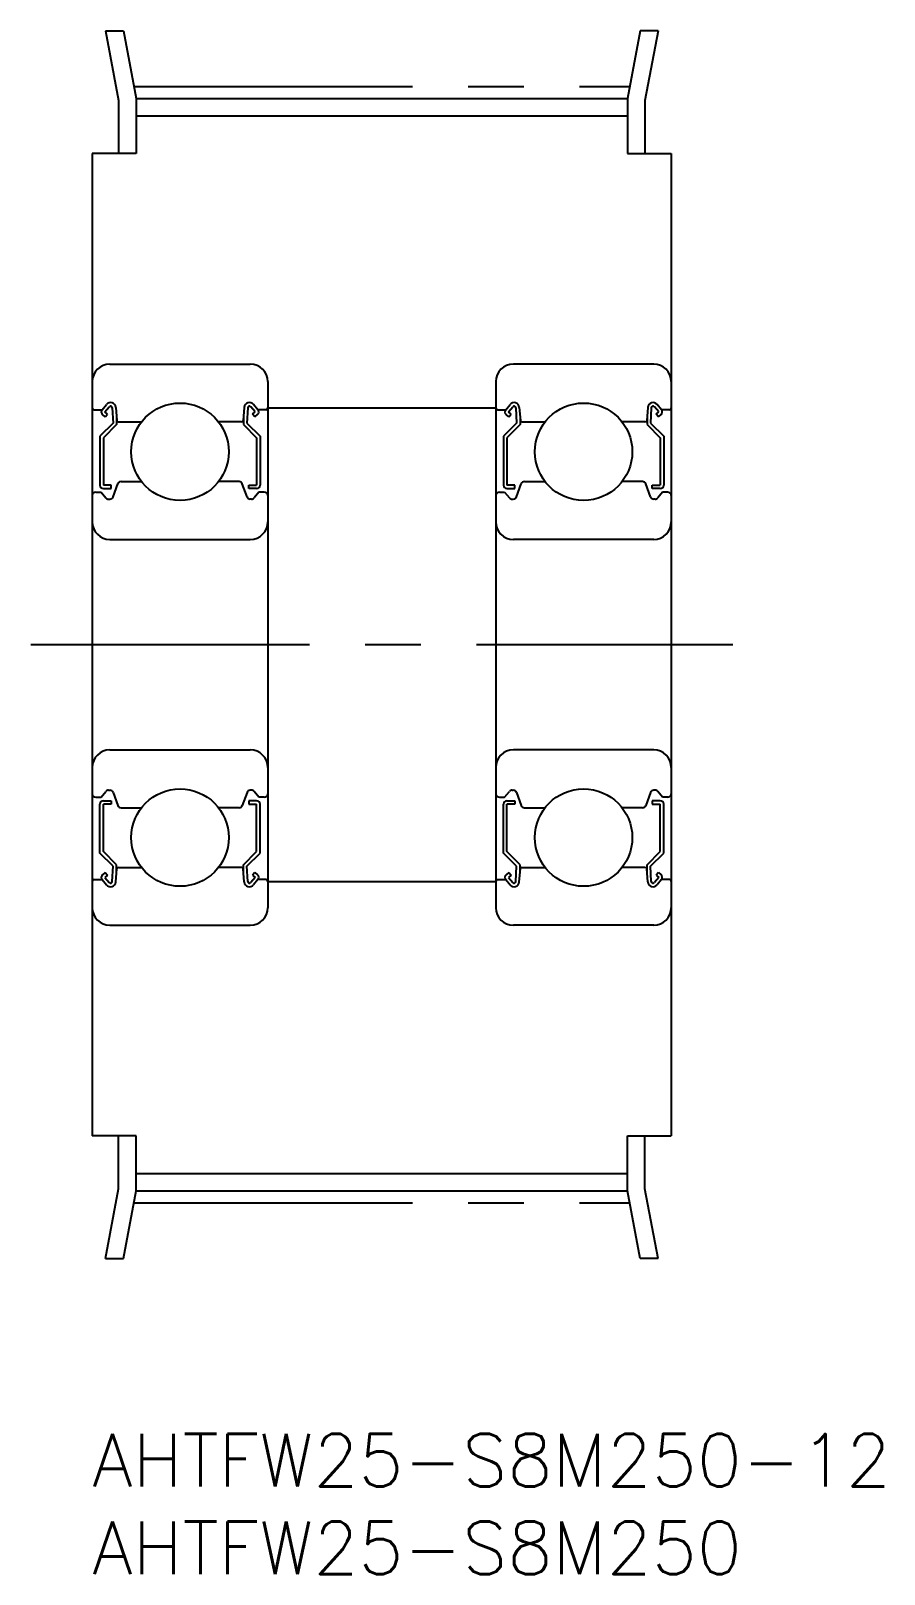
# Model space of a CAD drawing. Extents: x -3.5 to 45.1, y -8 to 80.
import ezdxf

# ---------------------------------------------------------------- set-up
doc = ezdxf.new("R2010")
doc.units = 0
doc.header["$LTSCALE"] = 0.5
doc.linetypes.add('CENTER', pattern=[50.8, 31.75, -6.35, 6.35, -6.35])
for name, color, linetype in [('MSM_CENTER', 1, 'CENTER'), ('MSM_CONTINUOUS', 7, 'CONTINUOUS'), ('MSM_PART_NUMBER', 7, 'CONTINUOUS')]:
    doc.layers.add(name, color=color, linetype=linetype)
doc.styles.get("Standard").update_dxf_attribs({"font": 'txt.shx', "height": 3, "bigfont": 'bigfont.shx'})

# ---------------------------------------------------------------- blocks, each defined once
blk = doc.blocks.new('*U2')
at = {"layer": 'MSM_PART_NUMBER'}
blk.add_text('AHTFW25-S8M250-12', height=3, dxfattribs=at).set_placement((0, -3))
blk = doc.blocks.new('*U3')
at = {"layer": 'MSM_PART_NUMBER'}
blk.add_text('AHTFW25-S8M250', height=3, dxfattribs=at).set_placement((0, -8))

msp = doc.modelspace()

# ---------------------------------------------------------------- linework, layer by layer
at = {"layer": 'MSM_CENTER'}
for p, q in [((2.368, 76.83), (30.632, 76.83)), ((-3.5, 45), (36.5, 45)), ((2.368, 13.17), (30.632, 13.17))]:
    msp.add_line(p, q, dxfattribs=at)
at = {"layer": 'MSM_CONTINUOUS'}
for p, q in [((0.753, 80), (1.5, 76.022)), ((0.753, 80), (1.784, 80)), ((1.784, 80), (2.5, 76.145)), ((31.216, 80), (30.5, 76.145)), ((32.247, 80), (31.216, 80)), ((32.247, 80), (31.5, 76.022)), ((1.5, 76.022), (1.5, 73)), ((2.5, 76.145), (2.5, 73)), ((2.5, 76.145), (30.5, 76.145)), ((30.5, 76.145), (30.5, 73)), ((31.5, 76.022), (31.5, 73)), ((2.5, 75.15), (30.5, 75.15)), ((2.5, 73), (0, 73)), ((0, 73), (0, 17)), ((30.5, 73), (33, 73)), ((33, 73), (33, 17)), ((1, 61), (9, 61)), ((32, 61), (24, 61)), ((10, 60), (10, 30)), ((23, 60), (23, 30)), ((0.1, 58.4), (0.56, 58.4)), ((0.56, 58.4), (0.81, 58.697)), ((0.738, 57.99), (0.585, 58.118)), ((0.713, 58.271), (0.963, 58.569)), ((0.866, 58.143), (0.713, 58.271)), ((0.738, 57.99), (0.866, 58.143)), ((1.14, 58.51), (1.183, 57.633)), ((1.338, 58.531), (1.403, 57.791)), ((8.662, 58.531), (8.597, 57.791)), ((8.86, 58.51), (8.817, 57.633)), ((9.287, 58.271), (9.037, 58.569)), ((9.134, 58.143), (9.287, 58.271)), ((9.262, 57.99), (9.134, 58.143)), ((9.44, 58.4), (9.19, 58.697)), ((9.262, 57.99), (9.415, 58.118)), ((9.9, 58.4), (9.44, 58.4)), ((10, 58.5), (23, 58.5)), ((23.1, 58.4), (23.56, 58.4)), ((23.56, 58.4), (23.81, 58.697)), ((23.738, 57.99), (23.585, 58.118)), ((23.713, 58.271), (23.963, 58.569)), ((23.866, 58.143), (23.713, 58.271)), ((23.738, 57.99), (23.866, 58.143)), ((24.14, 58.51), (24.183, 57.633)), ((24.338, 58.531), (24.403, 57.791)), ((31.662, 58.531), (31.597, 57.791)), ((31.86, 58.51), (31.817, 57.633)), ((32.287, 58.271), (32.037, 58.569)), ((32.134, 58.143), (32.287, 58.271)), ((32.262, 57.99), (32.134, 58.143)), ((32.44, 58.4), (32.19, 58.697)), ((32.262, 57.99), (32.415, 58.118)), ((32.9, 58.4), (32.44, 58.4)), ((1.183, 57.633), (0.433, 56.883)), ((1.383, 57.55), (0.633, 56.8)), ((1.383, 58.02), (1.383, 57.55)), ((1.503, 57.7), (2.803, 57.7)), ((8.497, 57.7), (7.197, 57.7)), ((8.617, 58.02), (8.617, 57.55)), ((8.617, 57.55), (9.367, 56.8)), ((8.817, 57.633), (9.567, 56.883)), ((24.183, 57.633), (23.433, 56.883)), ((24.383, 57.55), (23.633, 56.8)), ((24.383, 58.02), (24.383, 57.55)), ((24.503, 57.7), (25.803, 57.7)), ((31.497, 57.7), (30.197, 57.7)), ((31.617, 58.02), (31.617, 57.55)), ((31.617, 57.55), (32.367, 56.8)), ((31.817, 57.633), (32.567, 56.883)), ((0.433, 56.883), (0.433, 54.1)), ((0.633, 56.8), (0.633, 54.1)), ((9.367, 56.8), (9.367, 54.1)), ((9.567, 56.883), (9.567, 54.1)), ((23.433, 56.883), (23.433, 54.1)), ((23.633, 56.8), (23.633, 54.1)), ((32.367, 56.8), (32.367, 54.1)), ((32.567, 56.883), (32.567, 54.1)), ((0.2, 53.7), (0.5, 53.7)), ((0.5, 53.7), (0.776, 53.371)), ((1.083, 54.1), (0.633, 54.1)), ((0.633, 53.9), (1.083, 53.9)), ((1.083, 53.9), (1.083, 54.1)), ((1.182, 53.432), (1.45, 54.168)), ((1.638, 54.3), (2.803, 54.3)), ((8.362, 54.3), (7.197, 54.3)), ((8.818, 53.432), (8.55, 54.168)), ((8.917, 54.1), (9.367, 54.1)), ((8.917, 53.9), (8.917, 54.1)), ((9.367, 53.9), (8.917, 53.9)), ((9.5, 53.7), (9.224, 53.371)), ((9.8, 53.7), (9.5, 53.7)), ((23.2, 53.7), (23.5, 53.7)), ((23.5, 53.7), (23.776, 53.371)), ((24.083, 54.1), (23.633, 54.1)), ((23.633, 53.9), (24.083, 53.9)), ((24.083, 53.9), (24.083, 54.1)), ((24.182, 53.432), (24.45, 54.168)), ((24.638, 54.3), (25.803, 54.3)), ((31.362, 54.3), (30.197, 54.3)), ((31.818, 53.432), (31.55, 54.168)), ((31.917, 54.1), (32.367, 54.1)), ((31.917, 53.9), (31.917, 54.1)), ((32.367, 53.9), (31.917, 53.9)), ((32.5, 53.7), (32.224, 53.371)), ((32.8, 53.7), (32.5, 53.7)), ((0.929, 53.3), (0.994, 53.3)), ((9.071, 53.3), (9.006, 53.3)), ((23.929, 53.3), (23.994, 53.3)), ((32.071, 53.3), (32.006, 53.3)), ((1, 51), (9, 51)), ((32, 51), (24, 51)), ((1, 39), (9, 39)), ((32, 39), (24, 39)), ((0.2, 36.3), (0.5, 36.3)), ((0.5, 36.3), (0.776, 36.629)), ((0.633, 36.1), (1.083, 36.1)), ((0.929, 36.7), (0.994, 36.7)), ((1.083, 36.1), (1.083, 35.9)), ((1.182, 36.568), (1.45, 35.832)), ((8.818, 36.568), (8.55, 35.832)), ((9.367, 36.1), (8.917, 36.1)), ((8.917, 36.1), (8.917, 35.9)), ((9.071, 36.7), (9.006, 36.7)), ((9.5, 36.3), (9.224, 36.629)), ((9.8, 36.3), (9.5, 36.3)), ((23.2, 36.3), (23.5, 36.3)), ((23.5, 36.3), (23.776, 36.629)), ((23.633, 36.1), (24.083, 36.1)), ((23.929, 36.7), (23.994, 36.7)), ((24.083, 36.1), (24.083, 35.9)), ((24.182, 36.568), (24.45, 35.832)), ((31.818, 36.568), (31.55, 35.832)), ((31.917, 36.1), (31.917, 35.9)), ((32.367, 36.1), (31.917, 36.1)), ((32.071, 36.7), (32.006, 36.7)), ((32.5, 36.3), (32.224, 36.629)), ((32.8, 36.3), (32.5, 36.3)), ((0.433, 33.117), (0.433, 35.9)), ((0.633, 33.2), (0.633, 35.9)), ((1.083, 35.9), (0.633, 35.9)), ((1.638, 35.7), (2.803, 35.7)), ((8.362, 35.7), (7.197, 35.7)), ((8.917, 35.9), (9.367, 35.9)), ((9.367, 33.2), (9.367, 35.9)), ((9.567, 33.117), (9.567, 35.9)), ((23.433, 33.117), (23.433, 35.9)), ((24.083, 35.9), (23.633, 35.9)), ((23.633, 33.2), (23.633, 35.9)), ((24.638, 35.7), (25.803, 35.7)), ((31.362, 35.7), (30.197, 35.7)), ((31.917, 35.9), (32.367, 35.9)), ((32.367, 33.2), (32.367, 35.9)), ((32.567, 33.117), (32.567, 35.9)), ((1.183, 32.367), (0.433, 33.117)), ((1.383, 32.45), (0.633, 33.2)), ((8.617, 32.45), (9.367, 33.2)), ((8.817, 32.367), (9.567, 33.117)), ((24.183, 32.367), (23.433, 33.117)), ((24.383, 32.45), (23.633, 33.2)), ((31.617, 32.45), (32.367, 33.2)), ((31.817, 32.367), (32.567, 33.117)), ((0.738, 32.01), (0.585, 31.882)), ((0.866, 31.857), (0.713, 31.729)), ((0.713, 31.729), (0.963, 31.431)), ((0.738, 32.01), (0.866, 31.857)), ((1.14, 31.49), (1.183, 32.367)), ((1.338, 31.469), (1.403, 32.209)), ((1.383, 31.98), (1.383, 32.45)), ((1.503, 32.3), (2.803, 32.3)), ((8.497, 32.3), (7.197, 32.3)), ((8.662, 31.469), (8.597, 32.209)), ((8.617, 31.98), (8.617, 32.45)), ((8.86, 31.49), (8.817, 32.367)), ((9.287, 31.729), (9.037, 31.431)), ((9.262, 32.01), (9.134, 31.857)), ((9.134, 31.857), (9.287, 31.729)), ((9.262, 32.01), (9.415, 31.882)), ((23.738, 32.01), (23.585, 31.882)), ((23.866, 31.857), (23.713, 31.729)), ((23.713, 31.729), (23.963, 31.431)), ((23.738, 32.01), (23.866, 31.857)), ((24.14, 31.49), (24.183, 32.367)), ((24.338, 31.469), (24.403, 32.209)), ((24.383, 31.98), (24.383, 32.45)), ((24.503, 32.3), (25.803, 32.3)), ((31.497, 32.3), (30.197, 32.3)), ((31.662, 31.469), (31.597, 32.209)), ((31.617, 31.98), (31.617, 32.45)), ((31.86, 31.49), (31.817, 32.367)), ((32.287, 31.729), (32.037, 31.431)), ((32.262, 32.01), (32.134, 31.857)), ((32.134, 31.857), (32.287, 31.729)), ((32.262, 32.01), (32.415, 31.882)), ((0.1, 31.6), (0.56, 31.6)), ((0.56, 31.6), (0.81, 31.303)), ((9.44, 31.6), (9.19, 31.303)), ((9.9, 31.6), (9.44, 31.6)), ((10, 31.5), (23, 31.5)), ((23.1, 31.6), (23.56, 31.6)), ((23.56, 31.6), (23.81, 31.303)), ((32.44, 31.6), (32.19, 31.303)), ((32.9, 31.6), (32.44, 31.6)), ((1, 29), (9, 29)), ((3, 29), (3, 29)), ((5, 29), (5, 29)), ((32, 29), (24, 29)), ((28, 29), (28, 29)), ((30, 29), (30, 29)), ((2.5, 17), (0, 17)), ((1.5, 13.978), (1.5, 17)), ((2.5, 13.855), (2.5, 17)), ((30.5, 17), (33, 17)), ((30.5, 13.855), (30.5, 17)), ((31.5, 13.978), (31.5, 17)), ((2.5, 14.85), (30.5, 14.85)), ((0.753, 10), (1.5, 13.978)), ((1.784, 10), (2.5, 13.855)), ((2.5, 13.855), (30.5, 13.855)), ((31.216, 10), (30.5, 13.855)), ((32.247, 10), (31.5, 13.978)), ((0.753, 10), (1.784, 10)), ((32.247, 10), (31.216, 10))]:
    msp.add_line(p, q, dxfattribs=at)
for centre in [(5, 56), (28, 56), (5, 34), (28, 34)]:
    msp.add_circle(centre, 2.778, dxfattribs=at)
for centre, radius, start, end in [((1, 60), 1, 90, 180), ((9, 60), 1, 0, 90), ((24, 60), 1, 90, 180), ((32, 60), 1, 0, 90), ((0.1, 58.5), 0.1, 180, 270), ((0.713, 58.271), 0.2, 140.00119, 230.08703), ((1.039, 58.505), 0.3, 4.99683, 140.00119), ((1.04, 58.505), 0.1, 2.81979, 140.00022), ((8.961, 58.505), 0.3, 39.99881, 175.00317), ((8.96, 58.505), 0.1, 39.99978, 177.18021), ((9.287, 58.271), 0.2, 309.91297, 39.99881), ((9.9, 58.5), 0.1, 270, 0), ((23.1, 58.5), 0.1, 180, 270), ((23.713, 58.271), 0.2, 140.00119, 230.08703), ((24.039, 58.505), 0.3, 4.99683, 140.00119), ((24.04, 58.505), 0.1, 2.81979, 140.00022), ((31.961, 58.505), 0.3, 39.99881, 175.00317), ((31.96, 58.505), 0.1, 39.99978, 177.18021), ((32.287, 58.271), 0.2, 309.91297, 39.99881), ((32.9, 58.5), 0.1, 270, 0), ((1.503, 57.8), 0.1, 184.99683, 270), ((8.497, 57.8), 0.1, 270, 355.00317), ((24.503, 57.8), 0.1, 184.99683, 270), ((31.497, 57.8), 0.1, 270, 355.00317), ((0.2, 53.5), 0.2, 90, 180), ((0.633, 54.1), 0.2, 180, 270), ((1.638, 54.1), 0.2, 90, 159.99165), ((8.362, 54.1), 0.2, 20.00835, 90), ((9.367, 54.1), 0.2, 270, 0), ((9.8, 53.5), 0.2, 0, 90), ((23.2, 53.5), 0.2, 90, 180), ((23.633, 54.1), 0.2, 180, 270), ((24.638, 54.1), 0.2, 90, 159.99165), ((31.362, 54.1), 0.2, 20.00835, 90), ((32.367, 54.1), 0.2, 270, 0), ((32.8, 53.5), 0.2, 0, 90), ((0.929, 53.5), 0.2, 219.9952, 270), ((0.994, 53.5), 0.2, 270, 339.99165), ((9.006, 53.5), 0.2, 200.00835, 270), ((9.071, 53.5), 0.2, 270, 320.0048), ((23.929, 53.5), 0.2, 219.9952, 270), ((23.994, 53.5), 0.2, 270, 339.99165), ((32.006, 53.5), 0.2, 200.00835, 270), ((32.071, 53.5), 0.2, 270, 320.0048), ((1, 52), 1, 180, 270), ((9, 52), 1, 270, 0), ((24, 52), 1, 180, 270), ((32, 52), 1, 270, 0), ((1, 38), 1, 90, 180), ((9, 38), 1, 0, 90), ((24, 38), 1, 90, 180), ((32, 38), 1, 0, 90), ((0.2, 36.5), 0.2, 180, 270), ((0.633, 35.9), 0.2, 90, 180), ((0.929, 36.5), 0.2, 90, 140.0048), ((0.994, 36.5), 0.2, 20.00835, 90), ((9.006, 36.5), 0.2, 90, 159.99165), ((9.071, 36.5), 0.2, 39.9952, 90), ((9.367, 35.9), 0.2, 0, 90), ((9.8, 36.5), 0.2, 270, 0), ((23.2, 36.5), 0.2, 180, 270), ((23.633, 35.9), 0.2, 90, 180), ((23.929, 36.5), 0.2, 90, 140.0048), ((23.994, 36.5), 0.2, 20.00835, 90), ((32.006, 36.5), 0.2, 90, 159.99165), ((32.071, 36.5), 0.2, 39.9952, 90), ((32.367, 35.9), 0.2, 0, 90), ((32.8, 36.5), 0.2, 270, 0), ((1.638, 35.9), 0.2, 200.00835, 270), ((8.362, 35.9), 0.2, 270, 339.99165), ((24.638, 35.9), 0.2, 200.00835, 270), ((31.362, 35.9), 0.2, 270, 339.99165), ((0.713, 31.729), 0.2, 129.91297, 219.99881), ((1.503, 32.2), 0.1, 90, 175.00317), ((8.497, 32.2), 0.1, 4.99683, 90), ((9.287, 31.729), 0.2, 320.00119, 50.08703), ((23.713, 31.729), 0.2, 129.91297, 219.99881), ((24.503, 32.2), 0.1, 90, 175.00317), ((31.497, 32.2), 0.1, 4.99683, 90), ((32.287, 31.729), 0.2, 320.00119, 50.08703), ((0.1, 31.5), 0.1, 90, 180), ((1.039, 31.495), 0.3, 219.99881, 355.00317), ((1.04, 31.495), 0.1, 219.99978, 357.18021), ((8.961, 31.495), 0.3, 184.99683, 320.00119), ((8.96, 31.495), 0.1, 182.81979, 320.00022), ((9.9, 31.5), 0.1, 0, 90), ((23.1, 31.5), 0.1, 90, 180), ((24.039, 31.495), 0.3, 219.99881, 355.00317), ((24.04, 31.495), 0.1, 219.99978, 357.18021), ((31.961, 31.495), 0.3, 184.99683, 320.00119), ((31.96, 31.495), 0.1, 182.81979, 320.00022), ((32.9, 31.5), 0.1, 0, 90), ((1, 30), 1, 180, 270), ((9, 30), 1, 270, 0), ((24, 30), 1, 180, 270), ((32, 30), 1, 270, 0)]:
    msp.add_arc(centre, radius, start, end, dxfattribs=at)

# ---------------------------------------------------------------- block references
for name in ['*U2', '*U3']:
    msp.add_blockref(name, (0, 0), dxfattribs=at)

doc.saveas('drawing.dxf')
